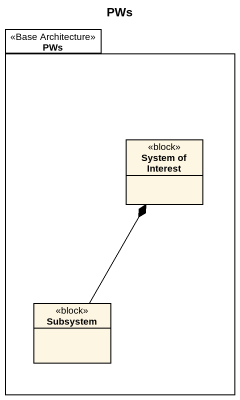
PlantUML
@startuml
title PWs
hide circle
hide empty members
package PWs <<Base Architecture>> {
  class "System of Interest" as System_of_Interest <<block>>
  class Subsystem <<block>>
}
Subsystem -up-* System_of_Interest
@enduml
